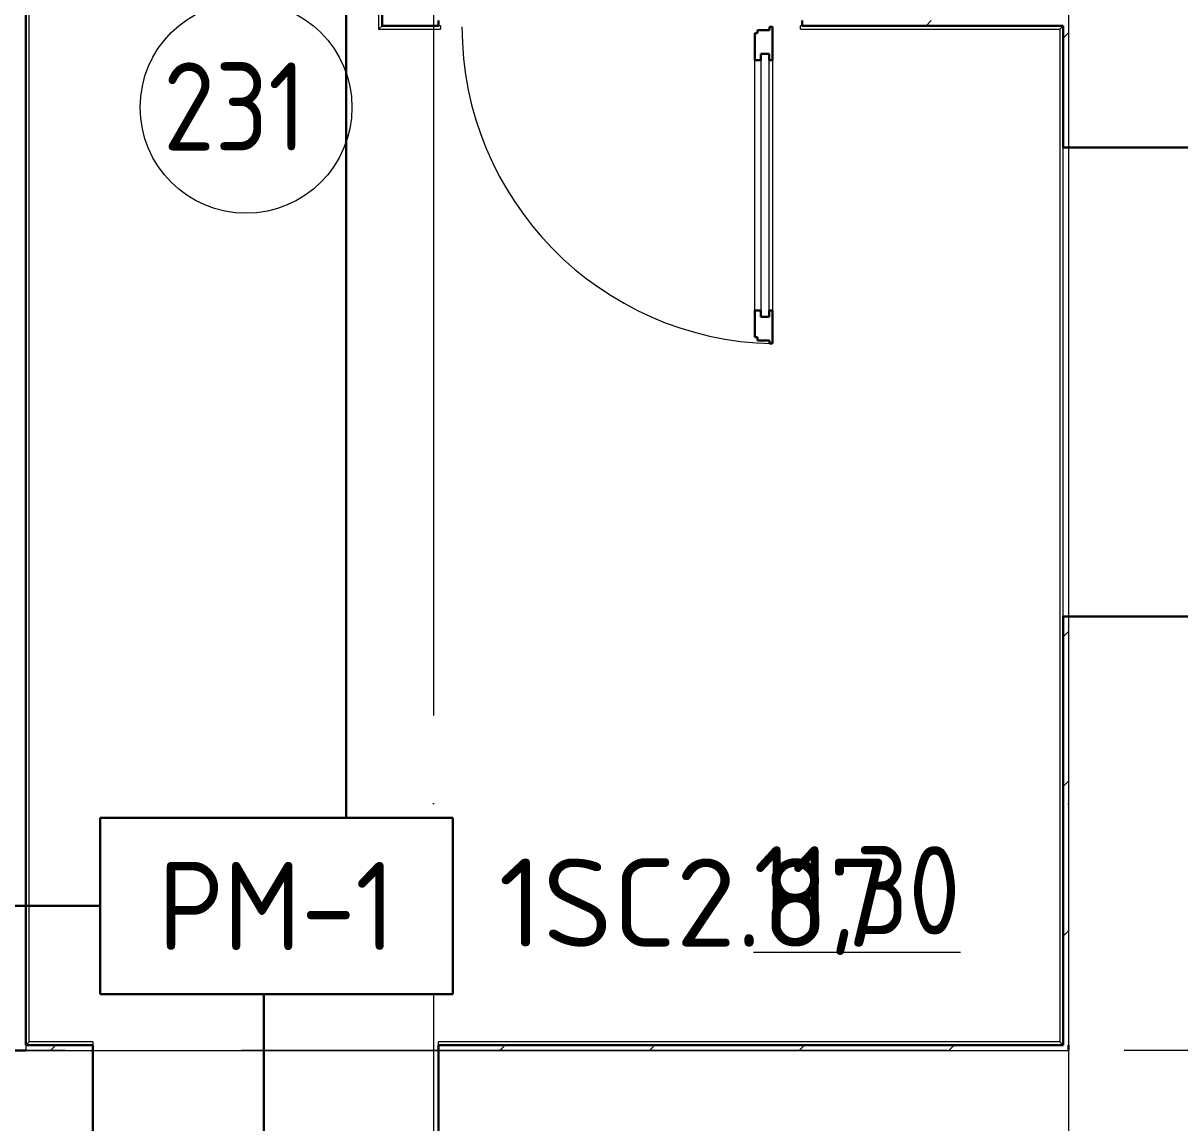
# Model space of a CAD drawing. Header units: millimetres. Extents: x -1073752 to 1436911, y -1379358 to 94781.
# Drawn here: x -1024216 to -1020938, y -994661 to -991543 of the extents above; entities that cross this region are included whole.
import ezdxf
from ezdxf.enums import TextEntityAlignment as Align

# ---------------------------------------------------------------- set-up
doc = ezdxf.new("R2010")
doc.units = ezdxf.units.MM
doc.set_wipeout_variables(frame=1)
doc.linetypes.add('ADSK_Линия сетки', pattern=[25, 20, -2.5, 0, -2.5])
for name, color, linetype, lineweight in [('RC-Прочее_оборудование', 1, 'Continuous', 30), ('Двери', 252, 'Continuous', 9), ('лс', 5, 'Continuous', 30), ('Марки помещений', 7, 'Continuous', 20), ('Ограждение', 252, 'Continuous', 9), ('Оси', 252, 'Continuous', 9), ('Стены внутренние', 7, 'Continuous', 18), ('Стены наружные', 7, 'Continuous', 18), ('Стены штриховка', 7, 'Continuous', 9)]:
    doc.layers.add(name, color=color, linetype=linetype, lineweight=lineweight)
doc.layers.add('Двери открывание', color=7, linetype='Continuous', lineweight=9, true_color=0xc0c0c0)
doc.styles.add('GOST Common_2', font='', dxfattribs={"width": 0.9, "height": 250})
doc.styles.add('ISOCPEUR', font='isocpeur.ttf', dxfattribs={"height": 250})
doc.styles.add('RubezhCAD', font='isocpeur.ttf')
doc.styles.get("Standard").update_dxf_attribs({"font": 'arial.ttf'})
doc.styles.get('GOST Common_2').set_extended_font_data('GOST type B')

# ---------------------------------------------------------------- blocks, each defined once
blk = doc.blocks.new('2 этаж')
at = {"layer": 'Двери', "color": 251, "lineweight": 30, "true_color": 0x636466}
for p, q in [((136679, 16162.7), (136687, 16162.7)), ((136679, 16153.7), (136679, 16162.7)), ((136687, 16162.7), (136687, 16068.7)), ((136637, 16144.7), (136645, 16144.7)), ((136637, 16068.7), (136637, 16144.7)), ((136645, 16144.7), (136645, 16153.7)), ((136645, 16153.7), (136679, 16153.7)), ((136637, 16068.7), (136654, 16068.7)), ((136654, 16068.7), (136654, 16086.7)), ((136654, 16086.7), (136678, 16086.7)), ((136678, 16086.7), (136678, 16068.7)), ((136678, 16068.7), (136687, 16068.7)), ((136637, 15282.7), (136637, 15358.7)), ((136637, 15358.7), (136654, 15358.7)), ((136654, 15358.7), (136654, 15340.7)), ((136654, 15340.7), (136678, 15340.7)), ((136678, 15358.7), (136687, 15358.7)), ((136678, 15340.7), (136678, 15358.7)), ((136687, 15358.7), (136687, 15264.7)), ((136645, 15282.7), (136637, 15282.7)), ((136645, 15273.7), (136645, 15282.7)), ((136679, 15273.7), (136645, 15273.7)), ((136679, 15264.7), (136679, 15273.7)), ((136687, 15264.7), (136679, 15264.7))]:
    blk.add_line(p, q, dxfattribs=at)
at = {"layer": 'Двери', "color": 251, "true_color": 0x636466}
for p, q in [((136637, 15358.7), (136637, 16068.7)), ((136654, 16086.7), (136654, 15340.7)), ((136678, 16086.7), (136654, 16086.7)), ((136678, 15340.7), (136678, 16086.7)), ((136687, 16068.7), (136687, 15358.7)), ((136654, 15340.7), (136678, 15340.7))]:
    blk.add_line(p, q, dxfattribs=at)
at = {"layer": 'Двери открывание', "color": 251, "true_color": 0x636466}
blk.add_arc((136705, 16162.7), 898, 180, 268.8515, dxfattribs=at)
at = {"layer": 'Марки помещений', "color": 251, "true_color": 0x636466}
blk.add_circle((135195.3, 15934.2), 300, dxfattribs=at)
at = {"layer": 'Ограждение', "color": 251, "true_color": 0x636466}
for p, q in [((134581, 13285.7), (134581, 18960.7)), ((135571, 18960.7), (135571, 16155.7)), ((135571, 16155.7), (135581, 16165.7)), ((135746, 16165.7), (135741, 16165.7)), ((135746, 16165.7), (135746, 16155.7)), ((136766, 16155.7), (136766, 16165.7)), ((136771, 16165.7), (136766, 16165.7)), ((137501, 16155.7), (137511, 16165.7)), ((135571, 16155.7), (135746, 16155.7)), ((136766, 16155.7), (137501, 16155.7)), ((137501, 16155.7), (137501, 13285.7)), ((134581, 13285.7), (134571, 13275.7)), ((134761, 13285.7), (134581, 13285.7)), ((134761, 13285.7), (134761, 13275.7)), ((135741, 13275.7), (135741, 13285.7)), ((137501, 13285.7), (135741, 13285.7)), ((137501, 13285.7), (137511, 13275.7))]:
    blk.add_line(p, q, dxfattribs=at)
at = {"layer": 'Оси', "color": 251, "linetype": 'ADSK_Линия сетки', "ltscale": 100, "true_color": 0x636466}
for p, q in [((135726, 33711.4), (135726, -32265.4)), ((137526, 33711.4), (137526, -32265.4)), ((139683.5, 13260.7), (93565.9, 13260.7))]:
    blk.add_line(p, q, dxfattribs=at)
at = {"layer": 'Стены внутренние', "color": 251, "true_color": 0x636466}
for p, q in [((137526, 16180.7), (137526, 15820.7)), ((137526, 14490.7), (137526, 13275.7)), ((134571, 13260.7), (137526, 13260.7))]:
    blk.add_line(p, q, dxfattribs=at)
at = {"layer": 'Стены внутренние', "color": 251, "lineweight": 30, "true_color": 0x636466}
for p, q in [((137526, 15820.7), (138228, 15820.7)), ((137526, 14490.7), (138228, 14490.7)), ((137526, 13260.7), (137526, 13275.7)), ((134571, 13260.7), (134436, 13260.7)), ((134761, 12810.7), (134761, 13260.7)), ((135741, 12810.7), (135741, 13260.7))]:
    blk.add_line(p, q, dxfattribs=at)
at = {"layer": 'Стены наружные', "color": 251, "lineweight": 30, "true_color": 0x636466}
for p, q in [((134571, 18960.7), (134571, 13275.7)), ((135581, 16165.7), (135581, 18960.7)), ((135581, 16165.7), (135741, 16165.7)), ((135741, 16180.7), (135741, 16165.7)), ((136771, 16180.7), (136771, 16165.7)), ((136771, 16165.7), (137511, 16165.7)), ((137511, 16165.7), (137511, 15820.7)), ((137526, 15820.7), (137511, 15820.7)), ((137511, 13275.7), (137511, 14490.7)), ((137526, 14490.7), (137511, 14490.7)), ((134761, 13275.7), (134571, 13275.7)), ((134761, 13260.7), (134761, 13275.7)), ((137511, 13275.7), (135741, 13275.7)), ((135741, 13260.7), (135741, 13275.7))]:
    blk.add_line(p, q, dxfattribs=at)
at = {"layer": 'Стены наружные', "color": 251, "linetype": 'Continuous', "lineweight": 9, "true_color": 0x636466}
for p, q in [((137122.1, 16165.7), (137137.1, 16180.7)), ((137511, 16130.4), (137526, 16145.4)), ((137511, 14433.3), (137526, 14448.3)), ((137511, 14009), (137526, 14024)), ((137511, 13584.8), (137526, 13599.8)), ((134641.4, 13260.7), (134656.4, 13275.7)), ((135914.2, 13260.7), (135929.2, 13275.7)), ((136338.4, 13260.7), (136353.4, 13275.7)), ((136762.7, 13260.7), (136777.7, 13275.7)), ((137187, 13260.7), (137202, 13275.7))]:
    blk.add_line(p, q, dxfattribs=at)
at = {"layer": 'Стены наружные', "color": 251, "true_color": 0x636466}
blk.add_line((137511, 14490.7), (137511, 15820.7), dxfattribs=at)
at = {"layer": 'Стены штриховка', "color": 251, "true_color": 0x636466}
blk.add_line((134571, 13275.7), (134571, 13260.7), dxfattribs=at)
at = {"layer": 'Марки помещений', "color": 251, "true_color": 0x636466, "style": 'GOST Common_2', "width": 0.9}
for s, p in [('231', (134960.4, 15811.9)), ('%%U11,30', (136633.5, 13589.9))]:
    blk.add_text(s, height=250, dxfattribs=at).set_placement(p)
blk = doc.blocks.new('РМ1')
at = {"layer": 'RC-Прочее_оборудование'}
blk.add_point((0, 0), dxfattribs=at)
blk.add_attdef('PSTN', text='', height=2.5, dxfattribs=at).set_placement((5.721, 2.541), align=Align.BOTTOM_CENTER)
blk.add_wipeout([(4.999, 2.501), (4.999, -2.501), (-4.999, -2.501), (-4.999, 2.501)]).dxf.layer = 'RC-Прочее_оборудование'
blk.add_wipeout([(-4.999, -2.501), (-4.999, 2.501), (4.999, 2.501), (4.999, -2.501)]).dxf.layer = 'RC-Прочее_оборудование'
for p, q in [((-4.999, 2.501), (4.999, 2.501)), ((-4.999, -2.501), (-4.999, 2.501)), ((-4.999, 2.501), (-4.999, 2.501)), ((4.999, 2.501), (4.999, -2.501)), ((4.999, -2.501), (-4.999, -2.501))]:
    blk.add_line(p, q, dxfattribs=at)
at = {"layer": 'RC-Прочее_оборудование', "ltscale": 100, "style": 'ISOCPEUR', "width": 0.9}
blk.add_text('РМ-1', height=2.5, dxfattribs=at).set_placement((0.001, -0.001), align=Align.MIDDLE)

msp = doc.modelspace()

# ---------------------------------------------------------------- linework, layer by layer
at = {"layer": 'лс', "color": 5}
for p, q in [((-1023300.1, -993795.7), (-1023300.1, -985149.3)), ((-1024500.5, -994045.9), (-1023997.8, -994045.9))]:
    msp.add_line(p, q, dxfattribs=at)
at = {"layer": 'лс', "color": 96, "true_color": 0x008800}
msp.add_line((-1023533.3, -994765), (-1023533.3, -994296), dxfattribs=at)

# ---------------------------------------------------------------- block references
msp.add_blockref('2 этаж', (-1158779.2, -1007716.5))

# ---------------------------------------------------------------- next in the draw order: block references
ref = msp.add_blockref('РМ1', (-1023497.9, -994045.9), dxfattribs=dict(xscale=100, yscale=100, zscale=100))
ref.add_attrib('PSTN', '1SC2.87', dxfattribs={"layer": 'RC-Прочее_оборудование', "color": 0, "height": 250, "style": 'RubezhCAD'}).set_placement((-1022313.2, -993911.4), align=Align.TOP_CENTER)

doc.saveas('drawing.dxf')
